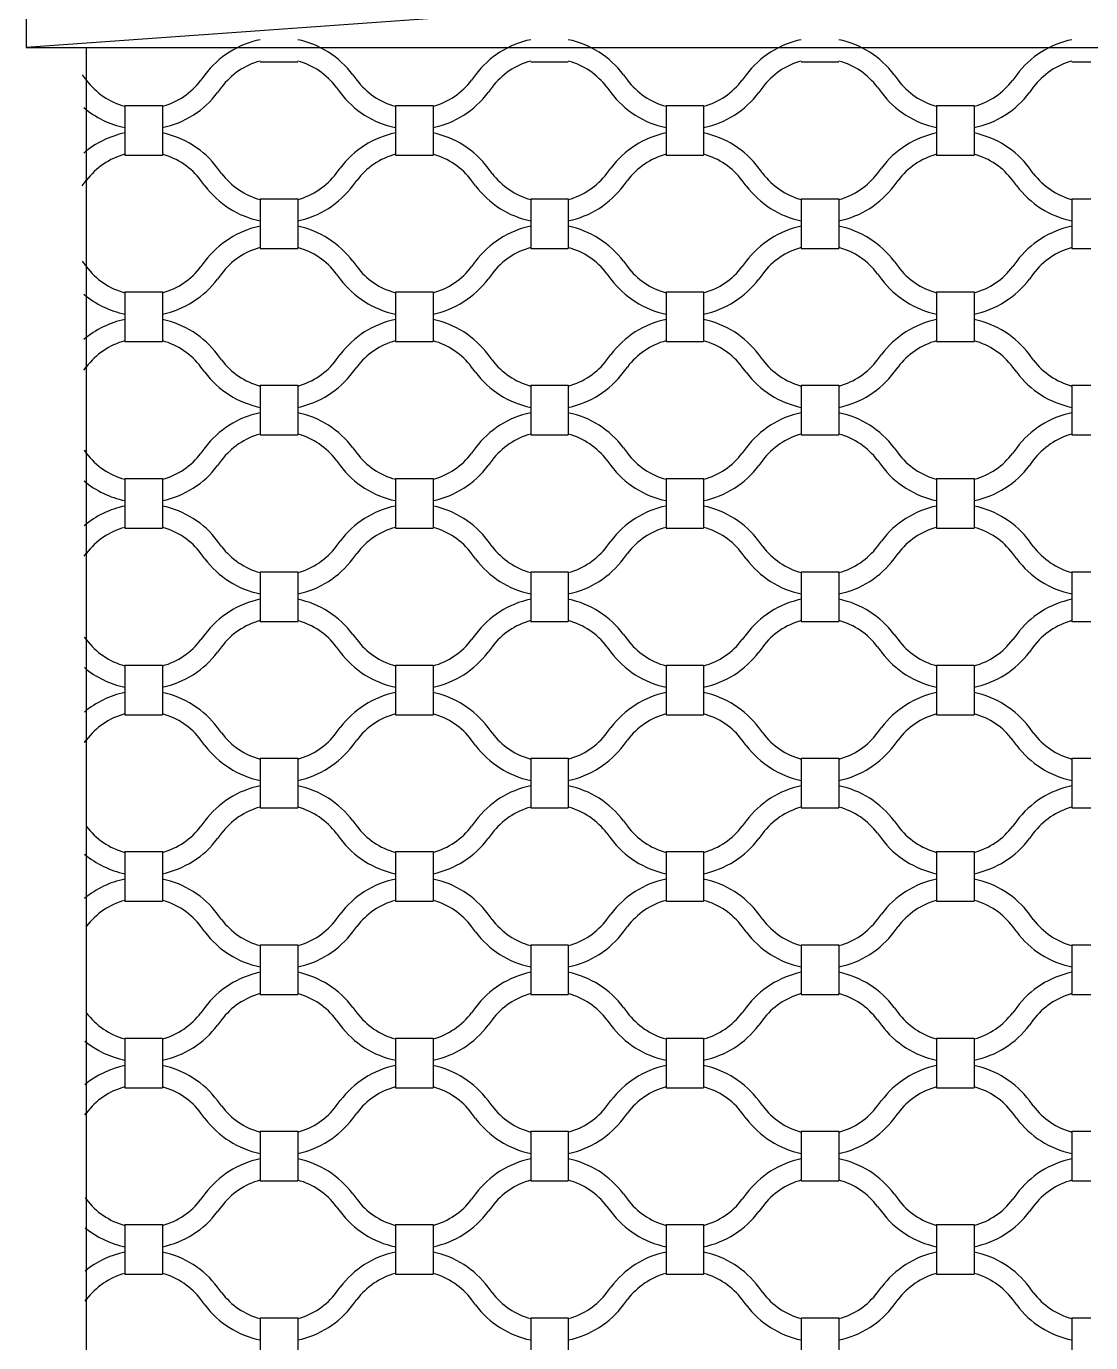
# Model space of a CAD drawing. Header units: millimetres. Extents: x -6941 to 136681, y 2065 to 58366.
# Drawn here: x 35589 to 38430, y 51463 to 54974 of the extents above; entities that cross this region are included whole.
import ezdxf

# ---------------------------------------------------------------- set-up
doc = ezdxf.new("R2010")
doc.units = ezdxf.units.MM
doc.header["$LTSCALE"] = 4
doc.header["$MEASUREMENT"] = 0
doc.layers.get('0').update_dxf_attribs({"linetype": 'CONTINUOUS'})
doc.layers.add('ELEV', color=3, linetype='CONTINUOUS')
doc.layers.add('HAT', color=9, linetype='CONTINUOUS')

msp = doc.modelspace()

# ---------------------------------------------------------------- linework, layer by layer
at = {"color": 1}
msp.add_line((41517.96, 55341.7), (35588.57, 54917.99), dxfattribs=at)
at = {"color": 3}
for p, q in [((35588.57, 54917.99), (41373.02, 54917.99)), ((35748.57, 54917.99), (35748.57, 49223.89))]:
    msp.add_line(p, q, dxfattribs=at)
at = {"layer": 'ELEV', "color": 3}
msp.add_line((35588.57, 55341.7), (35588.57, 54917.99), dxfattribs=at)
at = {"layer": 'HAT'}
for p, q in [((36212.66, 54879.52), (36262.81, 54879.52)), ((36262.81, 54879.52), (36312.97, 54879.52)), ((36934.91, 54879.52), (36985.06, 54879.52)), ((36985.06, 54879.52), (37035.22, 54879.52)), ((37657.16, 54879.52), (37707.31, 54879.52)), ((37707.31, 54879.52), (37757.47, 54879.52)), ((38379.41, 54879.52), (38429.56, 54879.52)), ((35737.98, 54845.01), (35748.57, 54830.89)), ((36065.4, 54845.01), (36054.8, 54830.89)), ((36460.23, 54845.01), (36470.82, 54830.89)), ((36787.65, 54845.01), (36777.05, 54830.89)), ((37182.48, 54845.01), (37193.07, 54830.89)), ((37509.9, 54845.01), (37499.31, 54830.89)), ((37904.73, 54845.01), (37915.32, 54830.89)), ((38232.15, 54845.01), (38221.56, 54830.89)), ((36109.69, 54811.79), (36099.1, 54797.66)), ((36415.93, 54811.79), (36426.52, 54797.66)), ((36831.95, 54811.79), (36821.35, 54797.66)), ((37138.18, 54811.79), (37148.77, 54797.66)), ((37554.2, 54811.79), (37543.6, 54797.66)), ((37860.43, 54811.79), (37871.02, 54797.66)), ((38276.45, 54811.79), (38265.85, 54797.66)), ((35851.53, 54763.16), (35951.84, 54763.16)), ((35851.53, 54763.16), (35851.53, 54696.95)), ((35951.84, 54763.16), (35951.84, 54696.95)), ((36573.78, 54763.16), (36573.78, 54696.95)), ((36573.78, 54763.16), (36674.09, 54763.16)), ((36674.09, 54763.16), (36674.09, 54696.95)), ((37296.03, 54763.16), (37296.03, 54696.95)), ((37296.03, 54763.16), (37396.34, 54763.16)), ((37396.34, 54763.16), (37396.34, 54696.95)), ((38018.28, 54763.16), (38018.28, 54696.95)), ((38018.28, 54763.16), (38118.6, 54763.16)), ((38118.6, 54763.16), (38118.6, 54696.95)), ((35851.53, 54696.95), (35851.53, 54630.74)), ((35951.84, 54696.95), (35951.84, 54630.74)), ((36573.78, 54696.95), (36573.78, 54630.74)), ((36674.09, 54696.95), (36674.09, 54630.74)), ((37296.03, 54696.95), (37296.03, 54630.74)), ((37396.34, 54696.95), (37396.34, 54630.74)), ((38018.28, 54696.95), (38018.28, 54630.74)), ((38118.6, 54696.95), (38118.6, 54630.74)), ((35851.53, 54630.74), (35951.84, 54630.74)), ((36573.78, 54630.74), (36674.09, 54630.74)), ((37296.03, 54630.74), (37396.34, 54630.74)), ((38018.28, 54630.74), (38118.6, 54630.74)), ((36109.69, 54582.11), (36099.1, 54596.24)), ((36415.93, 54582.11), (36426.52, 54596.24)), ((36831.95, 54582.11), (36821.35, 54596.24)), ((37138.18, 54582.11), (37148.77, 54596.24)), ((37554.2, 54582.11), (37543.6, 54596.24)), ((37860.43, 54582.11), (37871.02, 54596.24)), ((38276.45, 54582.11), (38265.85, 54596.24)), ((35737.98, 54548.89), (35748.57, 54563.01)), ((36065.4, 54548.89), (36054.8, 54563.01)), ((36460.23, 54548.89), (36470.82, 54563.01)), ((36787.65, 54548.89), (36777.05, 54563.01)), ((37182.48, 54548.89), (37193.07, 54563.01)), ((37509.9, 54548.89), (37499.31, 54563.01)), ((37904.73, 54548.89), (37915.32, 54563.01)), ((38232.15, 54548.89), (38221.56, 54563.01)), ((36212.66, 54514.38), (36262.81, 54514.38)), ((36212.66, 54514.38), (36212.66, 54381.97)), ((36262.81, 54514.38), (36312.97, 54514.38)), ((36312.97, 54514.38), (36312.97, 54381.97)), ((36934.91, 54514.38), (36934.91, 54381.97)), ((36934.91, 54514.38), (36985.06, 54514.38)), ((36985.06, 54514.38), (37035.22, 54514.38)), ((37035.22, 54514.38), (37035.22, 54381.97)), ((37657.16, 54514.38), (37657.16, 54381.97)), ((37657.16, 54514.38), (37707.31, 54514.38)), ((37707.31, 54514.38), (37757.47, 54514.38)), ((37757.47, 54514.38), (37757.47, 54381.97)), ((38379.41, 54514.38), (38379.41, 54381.97)), ((38379.41, 54514.38), (38429.56, 54514.38)), ((36212.66, 54381.97), (36262.81, 54381.97)), ((36262.81, 54381.97), (36312.97, 54381.97)), ((36934.91, 54381.97), (36985.06, 54381.97)), ((36985.06, 54381.97), (37035.22, 54381.97)), ((37657.16, 54381.97), (37707.31, 54381.97)), ((37707.31, 54381.97), (37757.47, 54381.97)), ((38379.41, 54381.97), (38429.56, 54381.97)), ((35737.98, 54347.46), (35748.57, 54333.34)), ((36065.4, 54347.46), (36054.8, 54333.34)), ((36460.23, 54347.46), (36470.82, 54333.34)), ((36787.65, 54347.46), (36777.05, 54333.34)), ((37182.48, 54347.46), (37193.07, 54333.34)), ((37509.9, 54347.46), (37499.31, 54333.34)), ((37904.73, 54347.46), (37915.32, 54333.34)), ((38232.15, 54347.46), (38221.56, 54333.34)), ((36109.69, 54314.24), (36099.1, 54300.11)), ((36415.93, 54314.24), (36426.52, 54300.11)), ((36831.95, 54314.24), (36821.35, 54300.11)), ((37138.18, 54314.24), (37148.77, 54300.11)), ((37554.2, 54314.24), (37543.6, 54300.11)), ((37860.43, 54314.24), (37871.02, 54300.11)), ((38276.45, 54314.24), (38265.85, 54300.11)), ((35851.53, 54265.61), (35951.84, 54265.61)), ((35851.53, 54265.61), (35851.53, 54199.4)), ((35951.84, 54265.61), (35951.84, 54199.4)), ((36573.78, 54265.61), (36573.78, 54199.4)), ((36573.78, 54265.61), (36674.09, 54265.61)), ((36674.09, 54265.61), (36674.09, 54199.4)), ((37296.03, 54265.61), (37296.03, 54199.4)), ((37296.03, 54265.61), (37396.34, 54265.61)), ((37396.34, 54265.61), (37396.34, 54199.4)), ((38018.28, 54265.61), (38018.28, 54199.4)), ((38018.28, 54265.61), (38118.6, 54265.61)), ((38118.6, 54265.61), (38118.6, 54199.4)), ((35851.53, 54199.4), (35851.53, 54133.19)), ((35951.84, 54199.4), (35951.84, 54133.19)), ((36573.78, 54199.4), (36573.78, 54133.19)), ((36674.09, 54199.4), (36674.09, 54133.19)), ((37296.03, 54199.4), (37296.03, 54133.19)), ((37396.34, 54199.4), (37396.34, 54133.19)), ((38018.28, 54199.4), (38018.28, 54133.19)), ((38118.6, 54199.4), (38118.6, 54133.19)), ((35851.53, 54133.19), (35951.84, 54133.19)), ((36573.78, 54133.19), (36674.09, 54133.19)), ((37296.03, 54133.19), (37396.34, 54133.19)), ((38018.28, 54133.19), (38118.6, 54133.19)), ((36109.69, 54084.56), (36099.1, 54098.69)), ((36415.93, 54084.56), (36426.52, 54098.69)), ((36831.95, 54084.56), (36821.35, 54098.69)), ((37138.18, 54084.56), (37148.77, 54098.69)), ((37554.2, 54084.56), (37543.6, 54098.69)), ((37860.43, 54084.56), (37871.02, 54098.69)), ((38276.45, 54084.56), (38265.85, 54098.69)), ((35742.54, 54057.42), (35748.57, 54065.46)), ((36065.4, 54051.34), (36054.8, 54065.46)), ((36460.23, 54051.34), (36470.82, 54065.46)), ((36787.65, 54051.34), (36777.05, 54065.46)), ((37182.48, 54051.34), (37193.07, 54065.46)), ((37509.9, 54051.34), (37499.31, 54065.46)), ((37904.73, 54051.34), (37915.32, 54065.46)), ((38232.15, 54051.34), (38221.56, 54065.46)), ((36212.66, 54016.83), (36262.81, 54016.83)), ((36212.66, 54016.83), (36212.66, 53884.42)), ((36262.81, 54016.83), (36312.97, 54016.83)), ((36312.97, 54016.83), (36312.97, 53884.42)), ((36934.91, 54016.83), (36934.91, 53884.42)), ((36934.91, 54016.83), (36985.06, 54016.83)), ((36985.06, 54016.83), (37035.22, 54016.83)), ((37035.22, 54016.83), (37035.22, 53884.42)), ((37657.16, 54016.83), (37657.16, 53884.42)), ((37657.16, 54016.83), (37707.31, 54016.83)), ((37707.31, 54016.83), (37757.47, 54016.83)), ((37757.47, 54016.83), (37757.47, 53884.42)), ((38379.41, 54016.83), (38379.41, 53884.42)), ((38379.41, 54016.83), (38429.56, 54016.83)), ((36212.66, 53884.42), (36262.81, 53884.42)), ((36262.81, 53884.42), (36312.97, 53884.42)), ((36934.91, 53884.42), (36985.06, 53884.42)), ((36985.06, 53884.42), (37035.22, 53884.42)), ((37657.16, 53884.42), (37707.31, 53884.42)), ((37707.31, 53884.42), (37757.47, 53884.42)), ((38379.41, 53884.42), (38429.56, 53884.42)), ((35742.8, 53843.48), (35748.57, 53835.79)), ((36065.4, 53849.91), (36054.8, 53835.79)), ((36460.23, 53849.91), (36470.82, 53835.79)), ((36787.65, 53849.91), (36777.05, 53835.79)), ((37182.48, 53849.91), (37193.07, 53835.79)), ((37509.9, 53849.91), (37499.31, 53835.79)), ((37904.73, 53849.91), (37915.32, 53835.79)), ((38232.15, 53849.91), (38221.56, 53835.79)), ((36109.69, 53816.69), (36099.1, 53802.56)), ((36415.93, 53816.69), (36426.52, 53802.56)), ((36831.95, 53816.69), (36821.35, 53802.56)), ((37138.18, 53816.69), (37148.77, 53802.56)), ((37554.2, 53816.69), (37543.6, 53802.56)), ((37860.43, 53816.69), (37871.02, 53802.56)), ((38276.45, 53816.69), (38265.85, 53802.56)), ((35851.53, 53768.05), (35951.84, 53768.05)), ((35851.53, 53768.05), (35851.53, 53701.85)), ((35951.84, 53768.05), (35951.84, 53701.85)), ((36573.78, 53768.05), (36573.78, 53701.85)), ((36573.78, 53768.05), (36674.09, 53768.05)), ((36674.09, 53768.05), (36674.09, 53701.85)), ((37296.03, 53768.05), (37296.03, 53701.85)), ((37296.03, 53768.05), (37396.34, 53768.05)), ((37396.34, 53768.05), (37396.34, 53701.85)), ((38018.28, 53768.05), (38018.28, 53701.85)), ((38018.28, 53768.05), (38118.6, 53768.05)), ((38118.6, 53768.05), (38118.6, 53701.85)), ((35851.53, 53701.85), (35851.53, 53635.64)), ((35951.84, 53701.85), (35951.84, 53635.64)), ((36573.78, 53701.85), (36573.78, 53635.64)), ((36674.09, 53701.85), (36674.09, 53635.64)), ((37296.03, 53701.85), (37296.03, 53635.64)), ((37396.34, 53701.85), (37396.34, 53635.64)), ((38018.28, 53701.85), (38018.28, 53635.64)), ((38118.6, 53701.85), (38118.6, 53635.64)), ((35851.53, 53635.64), (35951.84, 53635.64)), ((36573.78, 53635.64), (36674.09, 53635.64)), ((37296.03, 53635.64), (37396.34, 53635.64)), ((38018.28, 53635.64), (38118.6, 53635.64)), ((36109.69, 53587.01), (36099.1, 53601.13)), ((36415.93, 53587.01), (36426.52, 53601.13)), ((36831.95, 53587.01), (36821.35, 53601.13)), ((37138.18, 53587.01), (37148.77, 53601.13)), ((37554.2, 53587.01), (37543.6, 53601.13)), ((37860.43, 53587.01), (37871.02, 53601.13)), ((38276.45, 53587.01), (38265.85, 53601.13)), ((35743.16, 53560.69), (35748.57, 53567.91)), ((36065.4, 53553.79), (36054.8, 53567.91)), ((36460.23, 53553.79), (36470.82, 53567.91)), ((36787.65, 53553.79), (36777.05, 53567.91)), ((37182.48, 53553.79), (37193.07, 53567.91)), ((37509.9, 53553.79), (37499.31, 53567.91)), ((37904.73, 53553.79), (37915.32, 53567.91)), ((38232.15, 53553.79), (38221.56, 53567.91)), ((36212.66, 53519.28), (36262.81, 53519.28)), ((36212.66, 53519.28), (36212.66, 53386.87)), ((36262.81, 53519.28), (36312.97, 53519.28)), ((36312.97, 53519.28), (36312.97, 53386.87)), ((36934.91, 53519.28), (36934.91, 53386.87)), ((36934.91, 53519.28), (36985.06, 53519.28)), ((36985.06, 53519.28), (37035.22, 53519.28)), ((37035.22, 53519.28), (37035.22, 53386.87)), ((37657.16, 53519.28), (37657.16, 53386.87)), ((37657.16, 53519.28), (37707.31, 53519.28)), ((37707.31, 53519.28), (37757.47, 53519.28)), ((37757.47, 53519.28), (37757.47, 53386.87)), ((38379.41, 53519.28), (38379.41, 53386.87)), ((38379.41, 53519.28), (38429.56, 53519.28)), ((36212.66, 53386.87), (36262.81, 53386.87)), ((36262.81, 53386.87), (36312.97, 53386.87)), ((36934.91, 53386.87), (36985.06, 53386.87)), ((36985.06, 53386.87), (37035.22, 53386.87)), ((37657.16, 53386.87), (37707.31, 53386.87)), ((37707.31, 53386.87), (37757.47, 53386.87)), ((38379.41, 53386.87), (38429.56, 53386.87)), ((35743.42, 53345.1), (35748.57, 53338.24)), ((36065.4, 53352.36), (36054.8, 53338.24)), ((36460.23, 53352.36), (36470.82, 53338.24)), ((36787.65, 53352.36), (36777.05, 53338.24)), ((37182.48, 53352.36), (37193.07, 53338.24)), ((37509.9, 53352.36), (37499.31, 53338.24)), ((37904.73, 53352.36), (37915.32, 53338.24)), ((38232.15, 53352.36), (38221.56, 53338.24)), ((36109.69, 53319.14), (36099.1, 53305.01)), ((36415.93, 53319.14), (36426.52, 53305.01)), ((36831.95, 53319.14), (36821.35, 53305.01)), ((37138.18, 53319.14), (37148.77, 53305.01)), ((37554.2, 53319.14), (37543.6, 53305.01)), ((37860.43, 53319.14), (37871.02, 53305.01)), ((38276.45, 53319.14), (38265.85, 53305.01)), ((35851.53, 53270.5), (35951.84, 53270.5)), ((35851.53, 53270.5), (35851.53, 53204.3)), ((35951.84, 53270.5), (35951.84, 53204.3)), ((36573.78, 53270.5), (36573.78, 53204.3)), ((36573.78, 53270.5), (36674.09, 53270.5)), ((36674.09, 53270.5), (36674.09, 53204.3)), ((37296.03, 53270.5), (37296.03, 53204.3)), ((37296.03, 53270.5), (37396.34, 53270.5)), ((37396.34, 53270.5), (37396.34, 53204.3)), ((38018.28, 53270.5), (38018.28, 53204.3)), ((38018.28, 53270.5), (38118.6, 53270.5)), ((38118.6, 53270.5), (38118.6, 53204.3)), ((35851.53, 53204.3), (35851.53, 53138.09)), ((35951.84, 53204.3), (35951.84, 53138.09)), ((36573.78, 53204.3), (36573.78, 53138.09)), ((36674.09, 53204.3), (36674.09, 53138.09)), ((37296.03, 53204.3), (37296.03, 53138.09)), ((37396.34, 53204.3), (37396.34, 53138.09)), ((38018.28, 53204.3), (38018.28, 53138.09)), ((38118.6, 53204.3), (38118.6, 53138.09)), ((35851.53, 53138.09), (35951.84, 53138.09)), ((36573.78, 53138.09), (36674.09, 53138.09)), ((37296.03, 53138.09), (37396.34, 53138.09)), ((38018.28, 53138.09), (38118.6, 53138.09)), ((36109.69, 53089.46), (36099.1, 53103.58)), ((36415.93, 53089.46), (36426.52, 53103.58)), ((36831.95, 53089.46), (36821.35, 53103.58)), ((37138.18, 53089.46), (37148.77, 53103.58)), ((37554.2, 53089.46), (37543.6, 53103.58)), ((37860.43, 53089.46), (37871.02, 53103.58)), ((38276.45, 53089.46), (38265.85, 53103.58)), ((35743.78, 53063.97), (35748.57, 53070.36)), ((36065.4, 53056.24), (36054.8, 53070.36)), ((36460.23, 53056.24), (36470.82, 53070.36)), ((36787.65, 53056.24), (36777.05, 53070.36)), ((37182.48, 53056.24), (37193.07, 53070.36)), ((37509.9, 53056.24), (37499.31, 53070.36)), ((37904.73, 53056.24), (37915.32, 53070.36)), ((38232.15, 53056.24), (38221.56, 53070.36)), ((36212.66, 53021.73), (36262.81, 53021.73)), ((36212.66, 53021.73), (36212.66, 52889.32)), ((36262.81, 53021.73), (36312.97, 53021.73)), ((36312.97, 53021.73), (36312.97, 52889.32)), ((36934.91, 53021.73), (36934.91, 52889.32)), ((36934.91, 53021.73), (36985.06, 53021.73)), ((36985.06, 53021.73), (37035.22, 53021.73)), ((37035.22, 53021.73), (37035.22, 52889.32)), ((37657.16, 53021.73), (37657.16, 52889.32)), ((37657.16, 53021.73), (37707.31, 53021.73)), ((37707.31, 53021.73), (37757.47, 53021.73)), ((37757.47, 53021.73), (37757.47, 52889.32)), ((38379.41, 53021.73), (38379.41, 52889.32)), ((38379.41, 53021.73), (38429.56, 53021.73)), ((36212.66, 52889.32), (36262.81, 52889.32)), ((36262.81, 52889.32), (36312.97, 52889.32)), ((36934.91, 52889.32), (36985.06, 52889.32)), ((36985.06, 52889.32), (37035.22, 52889.32)), ((37657.16, 52889.32), (37707.31, 52889.32)), ((37707.31, 52889.32), (37757.47, 52889.32)), ((38379.41, 52889.32), (38429.56, 52889.32)), ((36065.4, 52854.81), (36054.8, 52840.68)), ((36460.23, 52854.81), (36470.82, 52840.68)), ((36787.65, 52854.81), (36777.05, 52840.68)), ((37182.48, 52854.81), (37193.07, 52840.68)), ((37509.9, 52854.81), (37499.31, 52840.68)), ((37904.73, 52854.81), (37915.32, 52840.68)), ((38232.15, 52854.81), (38221.56, 52840.68)), ((36109.69, 52821.58), (36099.1, 52807.46)), ((36415.93, 52821.58), (36426.52, 52807.46)), ((36831.95, 52821.58), (36821.35, 52807.46)), ((37138.18, 52821.58), (37148.77, 52807.46)), ((37554.2, 52821.58), (37543.6, 52807.46)), ((37860.43, 52821.58), (37871.02, 52807.46)), ((38276.45, 52821.58), (38265.85, 52807.46)), ((35851.53, 52772.95), (35951.84, 52772.95)), ((35851.53, 52772.95), (35851.53, 52706.75)), ((35951.84, 52772.95), (35951.84, 52706.75)), ((36573.78, 52772.95), (36573.78, 52706.75)), ((36573.78, 52772.95), (36674.09, 52772.95)), ((36674.09, 52772.95), (36674.09, 52706.75)), ((37296.03, 52772.95), (37296.03, 52706.75)), ((37296.03, 52772.95), (37396.34, 52772.95)), ((37396.34, 52772.95), (37396.34, 52706.75)), ((38018.28, 52772.95), (38018.28, 52706.75)), ((38018.28, 52772.95), (38118.6, 52772.95)), ((38118.6, 52772.95), (38118.6, 52706.75)), ((35851.53, 52706.75), (35851.53, 52640.54)), ((35951.84, 52706.75), (35951.84, 52640.54)), ((36573.78, 52706.75), (36573.78, 52640.54)), ((36674.09, 52706.75), (36674.09, 52640.54)), ((37296.03, 52706.75), (37296.03, 52640.54)), ((37396.34, 52706.75), (37396.34, 52640.54)), ((38018.28, 52706.75), (38018.28, 52640.54)), ((38118.6, 52706.75), (38118.6, 52640.54)), ((35851.53, 52640.54), (35951.84, 52640.54)), ((36573.78, 52640.54), (36674.09, 52640.54)), ((37296.03, 52640.54), (37396.34, 52640.54)), ((38018.28, 52640.54), (38118.6, 52640.54)), ((36109.69, 52591.91), (36099.1, 52606.03)), ((36415.93, 52591.91), (36426.52, 52606.03)), ((36831.95, 52591.91), (36821.35, 52606.03)), ((37138.18, 52591.91), (37148.77, 52606.03)), ((37554.2, 52591.91), (37543.6, 52606.03)), ((37860.43, 52591.91), (37871.02, 52606.03)), ((38276.45, 52591.91), (38265.85, 52606.03)), ((36065.4, 52558.69), (36054.8, 52572.81)), ((36460.23, 52558.69), (36470.82, 52572.81)), ((36787.65, 52558.69), (36777.05, 52572.81)), ((37182.48, 52558.69), (37193.07, 52572.81)), ((37509.9, 52558.69), (37499.31, 52572.81)), ((37904.73, 52558.69), (37915.32, 52572.81)), ((38232.15, 52558.69), (38221.56, 52572.81)), ((36212.66, 52524.18), (36262.81, 52524.18)), ((36212.66, 52524.18), (36212.66, 52391.77)), ((36262.81, 52524.18), (36312.97, 52524.18)), ((36312.97, 52524.18), (36312.97, 52391.77)), ((36934.91, 52524.18), (36934.91, 52391.77)), ((36934.91, 52524.18), (36985.06, 52524.18)), ((36985.06, 52524.18), (37035.22, 52524.18)), ((37035.22, 52524.18), (37035.22, 52391.77)), ((37657.16, 52524.18), (37657.16, 52391.77)), ((37657.16, 52524.18), (37707.31, 52524.18)), ((37707.31, 52524.18), (37757.47, 52524.18)), ((37757.47, 52524.18), (37757.47, 52391.77)), ((38379.41, 52524.18), (38379.41, 52391.77)), ((38379.41, 52524.18), (38429.56, 52524.18)), ((36212.66, 52391.77), (36262.81, 52391.77)), ((36262.81, 52391.77), (36312.97, 52391.77)), ((36934.91, 52391.77), (36985.06, 52391.77)), ((36985.06, 52391.77), (37035.22, 52391.77)), ((37657.16, 52391.77), (37707.31, 52391.77)), ((37707.31, 52391.77), (37757.47, 52391.77)), ((38379.41, 52391.77), (38429.56, 52391.77)), ((36065.4, 52357.26), (36054.8, 52343.13)), ((36460.23, 52357.26), (36470.82, 52343.13)), ((36787.65, 52357.26), (36777.05, 52343.13)), ((37182.48, 52357.26), (37193.07, 52343.13)), ((37509.9, 52357.26), (37499.31, 52343.13)), ((37904.73, 52357.26), (37915.32, 52343.13)), ((38232.15, 52357.26), (38221.56, 52343.13)), ((36109.69, 52324.03), (36099.1, 52309.91)), ((36415.93, 52324.03), (36426.52, 52309.91)), ((36831.95, 52324.03), (36821.35, 52309.91)), ((37138.18, 52324.03), (37148.77, 52309.91)), ((37554.2, 52324.03), (37543.6, 52309.91)), ((37860.43, 52324.03), (37871.02, 52309.91)), ((38276.45, 52324.03), (38265.85, 52309.91)), ((35851.53, 52275.4), (35951.84, 52275.4)), ((35851.53, 52275.4), (35851.53, 52209.2)), ((35951.84, 52275.4), (35951.84, 52209.2)), ((36573.78, 52275.4), (36573.78, 52209.2)), ((36573.78, 52275.4), (36674.09, 52275.4)), ((36674.09, 52275.4), (36674.09, 52209.2)), ((37296.03, 52275.4), (37296.03, 52209.2)), ((37296.03, 52275.4), (37396.34, 52275.4)), ((37396.34, 52275.4), (37396.34, 52209.2)), ((38018.28, 52275.4), (38018.28, 52209.2)), ((38018.28, 52275.4), (38118.6, 52275.4)), ((38118.6, 52275.4), (38118.6, 52209.2)), ((35851.53, 52209.2), (35851.53, 52142.99)), ((35951.84, 52209.2), (35951.84, 52142.99)), ((36573.78, 52209.2), (36573.78, 52142.99)), ((36674.09, 52209.2), (36674.09, 52142.99)), ((37296.03, 52209.2), (37296.03, 52142.99)), ((37396.34, 52209.2), (37396.34, 52142.99)), ((38018.28, 52209.2), (38018.28, 52142.99)), ((38118.6, 52209.2), (38118.6, 52142.99)), ((35851.53, 52142.99), (35951.84, 52142.99)), ((36573.78, 52142.99), (36674.09, 52142.99)), ((37296.03, 52142.99), (37396.34, 52142.99)), ((38018.28, 52142.99), (38118.6, 52142.99)), ((35745.01, 52070.52), (35748.57, 52075.26)), ((36065.4, 52061.13), (36054.8, 52075.26)), ((36109.69, 52094.36), (36099.1, 52108.48)), ((36415.93, 52094.36), (36426.52, 52108.48)), ((36460.23, 52061.13), (36470.82, 52075.26)), ((36787.65, 52061.13), (36777.05, 52075.26)), ((36831.95, 52094.36), (36821.35, 52108.48)), ((37138.18, 52094.36), (37148.77, 52108.48)), ((37182.48, 52061.13), (37193.07, 52075.26)), ((37509.9, 52061.13), (37499.31, 52075.26)), ((37554.2, 52094.36), (37543.6, 52108.48)), ((37860.43, 52094.36), (37871.02, 52108.48)), ((37904.73, 52061.13), (37915.32, 52075.26)), ((38232.15, 52061.13), (38221.56, 52075.26)), ((38276.45, 52094.36), (38265.85, 52108.48)), ((36212.66, 52026.63), (36212.66, 51894.21)), ((36212.66, 52026.63), (36262.81, 52026.63)), ((36262.81, 52026.63), (36312.97, 52026.63)), ((36312.97, 52026.63), (36312.97, 51894.21)), ((36934.91, 52026.63), (36934.91, 51894.21)), ((36934.91, 52026.63), (36985.06, 52026.63)), ((36985.06, 52026.63), (37035.22, 52026.63)), ((37035.22, 52026.63), (37035.22, 51894.21)), ((37657.16, 52026.63), (37657.16, 51894.21)), ((37657.16, 52026.63), (37707.31, 52026.63)), ((37707.31, 52026.63), (37757.47, 52026.63)), ((37757.47, 52026.63), (37757.47, 51894.21)), ((38379.41, 52026.63), (38379.41, 51894.21)), ((38379.41, 52026.63), (38429.56, 52026.63)), ((36212.66, 51894.21), (36262.81, 51894.21)), ((36262.81, 51894.21), (36312.97, 51894.21)), ((36934.91, 51894.21), (36985.06, 51894.21)), ((36985.06, 51894.21), (37035.22, 51894.21)), ((37657.16, 51894.21), (37707.31, 51894.21)), ((37707.31, 51894.21), (37757.47, 51894.21)), ((38379.41, 51894.21), (38429.56, 51894.21)), ((35745.29, 51849.96), (35748.57, 51845.58)), ((36065.4, 51859.71), (36054.8, 51845.58)), ((36460.23, 51859.71), (36470.82, 51845.58)), ((36787.65, 51859.71), (36777.05, 51845.58)), ((37182.48, 51859.71), (37193.07, 51845.58)), ((37509.9, 51859.71), (37499.31, 51845.58)), ((37904.73, 51859.71), (37915.32, 51845.58)), ((38232.15, 51859.71), (38221.56, 51845.58)), ((36109.69, 51826.48), (36099.1, 51812.36)), ((36415.93, 51826.48), (36426.52, 51812.36)), ((36831.95, 51826.48), (36821.35, 51812.36)), ((37138.18, 51826.48), (37148.77, 51812.36)), ((37554.2, 51826.48), (37543.6, 51812.36)), ((37860.43, 51826.48), (37871.02, 51812.36)), ((38276.45, 51826.48), (38265.85, 51812.36)), ((35851.53, 51777.85), (35851.53, 51711.65)), ((35851.53, 51777.85), (35951.84, 51777.85)), ((35951.84, 51777.85), (35951.84, 51711.65)), ((36573.78, 51777.85), (36573.78, 51711.65)), ((36573.78, 51777.85), (36674.09, 51777.85)), ((36674.09, 51777.85), (36674.09, 51711.65)), ((37296.03, 51777.85), (37296.03, 51711.65)), ((37296.03, 51777.85), (37396.34, 51777.85)), ((37396.34, 51777.85), (37396.34, 51711.65)), ((38018.28, 51777.85), (38018.28, 51711.65)), ((38018.28, 51777.85), (38118.6, 51777.85)), ((38118.6, 51777.85), (38118.6, 51711.65)), ((35851.53, 51711.65), (35851.53, 51645.44)), ((35951.84, 51711.65), (35951.84, 51645.44)), ((36573.78, 51711.65), (36573.78, 51645.44)), ((36674.09, 51711.65), (36674.09, 51645.44)), ((37296.03, 51711.65), (37296.03, 51645.44)), ((37396.34, 51711.65), (37396.34, 51645.44)), ((38018.28, 51711.65), (38018.28, 51645.44)), ((38118.6, 51711.65), (38118.6, 51645.44)), ((35851.53, 51645.44), (35951.84, 51645.44)), ((36573.78, 51645.44), (36674.09, 51645.44)), ((37296.03, 51645.44), (37396.34, 51645.44)), ((38018.28, 51645.44), (38118.6, 51645.44)), ((36109.69, 51596.81), (36099.1, 51610.93)), ((36415.93, 51596.81), (36426.52, 51610.93)), ((36831.95, 51596.81), (36821.35, 51610.93)), ((37138.18, 51596.81), (37148.77, 51610.93)), ((37554.2, 51596.81), (37543.6, 51610.93)), ((37860.43, 51596.81), (37871.02, 51610.93)), ((38276.45, 51596.81), (38265.85, 51610.93)), ((35745.63, 51573.8), (35748.57, 51577.71)), ((36065.4, 51563.58), (36054.8, 51577.71)), ((36460.23, 51563.58), (36470.82, 51577.71)), ((36787.65, 51563.58), (36777.05, 51577.71)), ((37182.48, 51563.58), (37193.07, 51577.71)), ((37509.9, 51563.58), (37499.31, 51577.71)), ((37904.73, 51563.58), (37915.32, 51577.71)), ((38232.15, 51563.58), (38221.56, 51577.71)), ((36212.66, 51529.08), (36212.66, 51396.66)), ((36212.66, 51529.08), (36262.81, 51529.08)), ((36262.81, 51529.08), (36312.97, 51529.08)), ((36312.97, 51529.08), (36312.97, 51396.66)), ((36934.91, 51529.08), (36934.91, 51396.66)), ((36934.91, 51529.08), (36985.06, 51529.08)), ((36985.06, 51529.08), (37035.22, 51529.08)), ((37035.22, 51529.08), (37035.22, 51396.66)), ((37657.16, 51529.08), (37657.16, 51396.66)), ((37657.16, 51529.08), (37707.31, 51529.08)), ((37707.31, 51529.08), (37757.47, 51529.08)), ((37757.47, 51529.08), (37757.47, 51396.66)), ((38379.41, 51529.08), (38379.41, 51396.66)), ((38379.41, 51529.08), (38429.56, 51529.08))]:
    msp.add_line(p, q, dxfattribs=at)
for centre, radius, start, end in [((36262.81, 54696.95), 246.77, 101.7272, 143.1301), ((36262.81, 54696.95), 246.77, 36.8699, 78.27281), ((36985.06, 54696.95), 246.77, 101.7272, 143.1301), ((36985.06, 54696.95), 246.77, 36.8699, 78.27281), ((37707.31, 54696.95), 246.77, 101.7272, 143.1301), ((37707.31, 54696.95), 246.77, 36.8699, 78.27281), ((38429.56, 54696.95), 246.77, 101.7272, 143.1301), ((36262.81, 54696.95), 191.4, 105.19201, 143.1301), ((36262.81, 54696.95), 191.4, 36.8699, 74.808), ((36985.06, 54696.95), 191.4, 105.19201, 143.1301), ((36985.06, 54696.95), 191.4, 36.8699, 74.808), ((37707.31, 54696.95), 191.4, 105.19201, 143.1301), ((37707.31, 54696.95), 191.4, 36.8699, 74.808), ((38429.56, 54696.95), 191.4, 105.19201, 143.1301), ((35901.69, 54945.72), 191.4, 216.8699, 254.808), ((35901.69, 54945.72), 191.4, 285.19201, 323.1301), ((36623.94, 54945.72), 191.4, 216.8699, 254.808), ((36623.94, 54945.72), 191.4, 285.19201, 323.1301), ((37346.19, 54945.72), 191.4, 216.8699, 254.808), ((37346.19, 54945.72), 191.4, 285.19201, 323.1301), ((38068.44, 54945.72), 191.4, 216.8699, 254.808), ((38068.44, 54945.72), 191.4, 285.19201, 323.1301), ((35901.69, 54945.72), 246.77, 281.7272, 323.1301), ((36623.94, 54945.72), 246.77, 216.8699, 258.27281), ((36623.94, 54945.72), 246.77, 281.7272, 323.1301), ((37346.19, 54945.72), 246.77, 216.8699, 258.27281), ((37346.19, 54945.72), 246.77, 281.7272, 323.1301), ((38068.44, 54945.72), 246.77, 216.8699, 258.27281), ((38068.44, 54945.72), 246.77, 281.7272, 323.1301), ((35901.69, 54945.72), 246.77, 229.57276, 258.27281), ((35901.69, 54448.17), 246.77, 101.7272, 130.38093), ((35901.69, 54448.17), 246.77, 36.8699, 78.27281), ((36623.94, 54448.17), 246.77, 101.7272, 143.1301), ((36623.94, 54448.17), 246.77, 36.8699, 78.27281), ((37346.19, 54448.17), 246.77, 101.7272, 143.1301), ((37346.19, 54448.17), 246.77, 36.8699, 78.27281), ((38068.44, 54448.17), 246.77, 101.7272, 143.1301), ((38068.44, 54448.17), 246.77, 36.8699, 78.27281), ((35901.69, 54448.17), 191.4, 105.19201, 143.1301), ((35901.69, 54448.17), 191.4, 36.8699, 74.808), ((36623.94, 54448.17), 191.4, 105.19201, 143.1301), ((36623.94, 54448.17), 191.4, 36.8699, 74.808), ((37346.19, 54448.17), 191.4, 105.19201, 143.1301), ((37346.19, 54448.17), 191.4, 36.8699, 74.808), ((38068.44, 54448.17), 191.4, 105.19201, 143.1301), ((38068.44, 54448.17), 191.4, 36.8699, 74.808), ((36262.81, 54696.95), 191.4, 216.8699, 254.808), ((36262.81, 54696.95), 191.4, 285.19201, 323.1301), ((36985.06, 54696.95), 191.4, 216.8699, 254.808), ((36985.06, 54696.95), 191.4, 285.19201, 323.1301), ((37707.31, 54696.95), 191.4, 216.8699, 254.808), ((37707.31, 54696.95), 191.4, 285.19201, 323.1301), ((38429.56, 54696.95), 191.4, 216.8699, 254.808), ((36262.81, 54696.95), 246.77, 216.8699, 258.27281), ((36262.81, 54696.95), 246.77, 281.7272, 323.1301), ((36985.06, 54696.95), 246.77, 216.8699, 258.27281), ((36985.06, 54696.95), 246.77, 281.7272, 323.1301), ((37707.31, 54696.95), 246.77, 216.8699, 258.27281), ((37707.31, 54696.95), 246.77, 281.7272, 323.1301), ((38429.56, 54696.95), 246.77, 216.8699, 258.27281), ((36262.81, 54199.4), 246.77, 101.7272, 143.1301), ((36262.81, 54199.4), 246.77, 36.8699, 78.27281), ((36985.06, 54199.4), 246.77, 101.7272, 143.1301), ((36985.06, 54199.4), 246.77, 36.8699, 78.27281), ((37707.31, 54199.4), 246.77, 101.7272, 143.1301), ((37707.31, 54199.4), 246.77, 36.8699, 78.27281), ((38429.56, 54199.4), 246.77, 101.7272, 143.1301), ((36262.81, 54199.4), 191.4, 105.19201, 143.1301), ((36262.81, 54199.4), 191.4, 36.8699, 74.808), ((36985.06, 54199.4), 191.4, 105.19201, 143.1301), ((36985.06, 54199.4), 191.4, 36.8699, 74.808), ((37707.31, 54199.4), 191.4, 105.19201, 143.1301), ((37707.31, 54199.4), 191.4, 36.8699, 74.808), ((38429.56, 54199.4), 191.4, 105.19201, 143.1301), ((35901.69, 54448.17), 191.4, 216.8699, 254.808), ((35901.69, 54448.17), 191.4, 285.19201, 323.1301), ((36623.94, 54448.17), 191.4, 216.8699, 254.808), ((36623.94, 54448.17), 191.4, 285.19201, 323.1301), ((37346.19, 54448.17), 191.4, 216.8699, 254.808), ((37346.19, 54448.17), 191.4, 285.19201, 323.1301), ((38068.44, 54448.17), 191.4, 216.8699, 254.808), ((38068.44, 54448.17), 191.4, 285.19201, 323.1301), ((35901.69, 54448.17), 246.77, 281.7272, 323.1301), ((36623.94, 54448.17), 246.77, 216.8699, 258.27281), ((36623.94, 54448.17), 246.77, 281.7272, 323.1301), ((37346.19, 54448.17), 246.77, 216.8699, 258.27281), ((37346.19, 54448.17), 246.77, 281.7272, 323.1301), ((38068.44, 54448.17), 246.77, 216.8699, 258.27281), ((38068.44, 54448.17), 246.77, 281.7272, 323.1301), ((35901.69, 54448.17), 246.77, 229.76206, 258.27281), ((35901.69, 53950.62), 246.77, 101.7272, 130.19216), ((35901.69, 53950.62), 246.77, 36.8699, 78.27281), ((36623.94, 53950.62), 246.77, 101.7272, 143.1301), ((36623.94, 53950.62), 246.77, 36.8699, 78.27281), ((37346.19, 53950.62), 246.77, 101.7272, 143.1301), ((37346.19, 53950.62), 246.77, 36.8699, 78.27281), ((38068.44, 53950.62), 246.77, 101.7272, 143.1301), ((38068.44, 53950.62), 246.77, 36.8699, 78.27281), ((35901.69, 53950.62), 191.4, 105.19201, 143.1301), ((35901.69, 53950.62), 191.4, 36.8699, 74.808), ((36623.94, 53950.62), 191.4, 105.19201, 143.1301), ((36623.94, 53950.62), 191.4, 36.8699, 74.808), ((37346.19, 53950.62), 191.4, 105.19201, 143.1301), ((37346.19, 53950.62), 191.4, 36.8699, 74.808), ((38068.44, 53950.62), 191.4, 105.19201, 143.1301), ((38068.44, 53950.62), 191.4, 36.8699, 74.808), ((36262.81, 54199.4), 191.4, 216.8699, 254.808), ((36262.81, 54199.4), 191.4, 285.19201, 323.1301), ((36985.06, 54199.4), 191.4, 216.8699, 254.808), ((36985.06, 54199.4), 191.4, 285.19201, 323.1301), ((37707.31, 54199.4), 191.4, 216.8699, 254.808), ((37707.31, 54199.4), 191.4, 285.19201, 323.1301), ((38429.56, 54199.4), 191.4, 216.8699, 254.808), ((36262.81, 54199.4), 246.77, 216.8699, 258.27281), ((36262.81, 54199.4), 246.77, 281.7272, 323.1301), ((36985.06, 54199.4), 246.77, 216.8699, 258.27281), ((36985.06, 54199.4), 246.77, 281.7272, 323.1301), ((37707.31, 54199.4), 246.77, 216.8699, 258.27281), ((37707.31, 54199.4), 246.77, 281.7272, 323.1301), ((38429.56, 54199.4), 246.77, 216.8699, 258.27281), ((36262.81, 53701.85), 246.77, 101.7272, 143.1301), ((36262.81, 53701.85), 246.77, 36.8699, 78.27281), ((36985.06, 53701.85), 246.77, 101.7272, 143.1301), ((36985.06, 53701.85), 246.77, 36.8699, 78.27281), ((37707.31, 53701.85), 246.77, 101.7272, 143.1301), ((37707.31, 53701.85), 246.77, 36.8699, 78.27281), ((38429.56, 53701.85), 246.77, 101.7272, 143.1301), ((36262.81, 53701.85), 191.4, 105.19201, 143.1301), ((36262.81, 53701.85), 191.4, 36.8699, 74.808), ((36985.06, 53701.85), 191.4, 105.19201, 143.1301), ((36985.06, 53701.85), 191.4, 36.8699, 74.808), ((37707.31, 53701.85), 191.4, 105.19201, 143.1301), ((37707.31, 53701.85), 191.4, 36.8699, 74.808), ((38429.56, 53701.85), 191.4, 105.19201, 143.1301), ((35901.69, 53950.62), 191.4, 216.8699, 254.808), ((35901.69, 53950.62), 191.4, 285.19201, 323.1301), ((36623.94, 53950.62), 191.4, 216.8699, 254.808), ((36623.94, 53950.62), 191.4, 285.19201, 323.1301), ((37346.19, 53950.62), 191.4, 216.8699, 254.808), ((37346.19, 53950.62), 191.4, 285.19201, 323.1301), ((38068.44, 53950.62), 191.4, 216.8699, 254.808), ((38068.44, 53950.62), 191.4, 285.19201, 323.1301), ((35901.69, 53950.62), 246.77, 281.7272, 323.1301), ((36623.94, 53950.62), 246.77, 216.8699, 258.27281), ((36623.94, 53950.62), 246.77, 281.7272, 323.1301), ((37346.19, 53950.62), 246.77, 216.8699, 258.27281), ((37346.19, 53950.62), 246.77, 281.7272, 323.1301), ((38068.44, 53950.62), 246.77, 216.8699, 258.27281), ((38068.44, 53950.62), 246.77, 281.7272, 323.1301), ((35901.69, 53950.62), 246.77, 229.95083, 258.27281), ((35901.69, 53453.07), 246.77, 101.7272, 130.00391), ((35901.69, 53453.07), 246.77, 36.8699, 78.27281), ((36623.94, 53453.07), 246.77, 101.7272, 143.1301), ((36623.94, 53453.07), 246.77, 36.8699, 78.27281), ((37346.19, 53453.07), 246.77, 101.7272, 143.1301), ((37346.19, 53453.07), 246.77, 36.8699, 78.27281), ((38068.44, 53453.07), 246.77, 101.7272, 143.1301), ((38068.44, 53453.07), 246.77, 36.8699, 78.27281), ((35901.69, 53453.07), 191.4, 105.19201, 143.1301), ((35901.69, 53453.07), 191.4, 36.8699, 74.808), ((36623.94, 53453.07), 191.4, 105.19201, 143.1301), ((36623.94, 53453.07), 191.4, 36.8699, 74.808), ((37346.19, 53453.07), 191.4, 105.19201, 143.1301), ((37346.19, 53453.07), 191.4, 36.8699, 74.808), ((38068.44, 53453.07), 191.4, 105.19201, 143.1301), ((38068.44, 53453.07), 191.4, 36.8699, 74.808), ((36262.81, 53701.85), 191.4, 216.8699, 254.808), ((36262.81, 53701.85), 191.4, 285.19201, 323.1301), ((36985.06, 53701.85), 191.4, 216.8699, 254.808), ((36985.06, 53701.85), 191.4, 285.19201, 323.1301), ((37707.31, 53701.85), 191.4, 216.8699, 254.808), ((37707.31, 53701.85), 191.4, 285.19201, 323.1301), ((38429.56, 53701.85), 191.4, 216.8699, 254.808), ((36262.81, 53701.85), 246.77, 216.8699, 258.27281), ((36262.81, 53701.85), 246.77, 281.7272, 323.1301), ((36985.06, 53701.85), 246.77, 216.8699, 258.27281), ((36985.06, 53701.85), 246.77, 281.7272, 323.1301), ((37707.31, 53701.85), 246.77, 216.8699, 258.27281), ((37707.31, 53701.85), 246.77, 281.7272, 323.1301), ((38429.56, 53701.85), 246.77, 216.8699, 258.27281), ((36262.81, 53204.3), 246.77, 101.7272, 143.1301), ((36262.81, 53204.3), 246.77, 36.8699, 78.27281), ((36985.06, 53204.3), 246.77, 101.7272, 143.1301), ((36985.06, 53204.3), 246.77, 36.8699, 78.27281), ((37707.31, 53204.3), 246.77, 101.7272, 143.1301), ((37707.31, 53204.3), 246.77, 36.8699, 78.27281), ((38429.56, 53204.3), 246.77, 101.7272, 143.1301), ((36262.81, 53204.3), 191.4, 105.19201, 143.1301), ((36262.81, 53204.3), 191.4, 36.8699, 74.808), ((36985.06, 53204.3), 191.4, 105.19201, 143.1301), ((36985.06, 53204.3), 191.4, 36.8699, 74.808), ((37707.31, 53204.3), 191.4, 105.19201, 143.1301), ((37707.31, 53204.3), 191.4, 36.8699, 74.808), ((38429.56, 53204.3), 191.4, 105.19201, 143.1301), ((35901.69, 53453.07), 191.4, 216.8699, 254.808), ((35901.69, 53453.07), 191.4, 285.19201, 323.1301), ((35901.69, 53453.07), 246.77, 281.7272, 323.1301), ((36623.94, 53453.07), 246.77, 216.8699, 258.27281), ((36623.94, 53453.07), 191.4, 216.8699, 254.808), ((36623.94, 53453.07), 191.4, 285.19201, 323.1301), ((36623.94, 53453.07), 246.77, 281.7272, 323.1301), ((37346.19, 53453.07), 246.77, 216.8699, 258.27281), ((37346.19, 53453.07), 191.4, 216.8699, 254.808), ((37346.19, 53453.07), 191.4, 285.19201, 323.1301), ((37346.19, 53453.07), 246.77, 281.7272, 323.1301), ((38068.44, 53453.07), 246.77, 216.8699, 258.27281), ((38068.44, 53453.07), 191.4, 216.8699, 254.808), ((38068.44, 53453.07), 191.4, 285.19201, 323.1301), ((38068.44, 53453.07), 246.77, 281.7272, 323.1301), ((35901.69, 53453.07), 246.77, 230.13908, 258.27281), ((35901.69, 52955.52), 246.77, 101.7272, 129.81618), ((35901.69, 52955.52), 246.77, 36.8699, 78.27281), ((36623.94, 52955.52), 246.77, 101.7272, 143.1301), ((36623.94, 52955.52), 246.77, 36.8699, 78.27281), ((37346.19, 52955.52), 246.77, 101.7272, 143.1301), ((37346.19, 52955.52), 246.77, 36.8699, 78.27281), ((38068.44, 52955.52), 246.77, 101.7272, 143.1301), ((38068.44, 52955.52), 246.77, 36.8699, 78.27281), ((35901.69, 52955.52), 191.4, 105.19201, 143.1301), ((35901.69, 52955.52), 191.4, 36.8699, 74.808), ((36623.94, 52955.52), 191.4, 105.19201, 143.1301), ((36623.94, 52955.52), 191.4, 36.8699, 74.808), ((37346.19, 52955.52), 191.4, 105.19201, 143.1301), ((37346.19, 52955.52), 191.4, 36.8699, 74.808), ((38068.44, 52955.52), 191.4, 105.19201, 143.1301), ((38068.44, 52955.52), 191.4, 36.8699, 74.808), ((36262.81, 53204.3), 191.4, 216.8699, 254.808), ((36262.81, 53204.3), 191.4, 285.19201, 323.1301), ((36985.06, 53204.3), 191.4, 216.8699, 254.808), ((36985.06, 53204.3), 191.4, 285.19201, 323.1301), ((37707.31, 53204.3), 191.4, 216.8699, 254.808), ((37707.31, 53204.3), 191.4, 285.19201, 323.1301), ((38429.56, 53204.3), 191.4, 216.8699, 254.808), ((36262.81, 53204.3), 246.77, 216.8699, 258.27281), ((36262.81, 53204.3), 246.77, 281.7272, 323.1301), ((36985.06, 53204.3), 246.77, 216.8699, 258.27281), ((36985.06, 53204.3), 246.77, 281.7272, 323.1301), ((37707.31, 53204.3), 246.77, 216.8699, 258.27281), ((37707.31, 53204.3), 246.77, 281.7272, 323.1301), ((38429.56, 53204.3), 246.77, 216.8699, 258.27281), ((36262.81, 52706.75), 246.77, 101.7272, 143.1301), ((36262.81, 52706.75), 246.77, 36.8699, 78.27281), ((36985.06, 52706.75), 246.77, 101.7272, 143.1301), ((36985.06, 52706.75), 246.77, 36.8699, 78.27281), ((37707.31, 52706.75), 246.77, 101.7272, 143.1301), ((37707.31, 52706.75), 246.77, 36.8699, 78.27281), ((38429.56, 52706.75), 246.77, 101.7272, 143.1301), ((36262.81, 52706.75), 191.4, 105.19201, 143.1301), ((36262.81, 52706.75), 191.4, 36.8699, 74.808), ((36985.06, 52706.75), 191.4, 105.19201, 143.1301), ((36985.06, 52706.75), 191.4, 36.8699, 74.808), ((37707.31, 52706.75), 191.4, 105.19201, 143.1301), ((37707.31, 52706.75), 191.4, 36.8699, 74.808), ((38429.56, 52706.75), 191.4, 105.19201, 143.1301), ((35901.69, 52955.52), 191.4, 216.8699, 254.808), ((35901.69, 52955.52), 191.4, 285.19201, 323.1301), ((36623.94, 52955.52), 191.4, 216.8699, 254.808), ((36623.94, 52955.52), 191.4, 285.19201, 323.1301), ((37346.19, 52955.52), 191.4, 216.8699, 254.808), ((37346.19, 52955.52), 191.4, 285.19201, 323.1301), ((38068.44, 52955.52), 191.4, 216.8699, 254.808), ((38068.44, 52955.52), 191.4, 285.19201, 323.1301), ((35901.69, 52955.52), 246.77, 281.7272, 323.1301), ((36623.94, 52955.52), 246.77, 216.8699, 258.27281), ((36623.94, 52955.52), 246.77, 281.7272, 323.1301), ((37346.19, 52955.52), 246.77, 216.8699, 258.27281), ((37346.19, 52955.52), 246.77, 281.7272, 323.1301), ((38068.44, 52955.52), 246.77, 216.8699, 258.27281), ((38068.44, 52955.52), 246.77, 281.7272, 323.1301), ((35901.69, 52955.52), 246.77, 230.32681, 258.27281), ((35901.69, 52457.97), 246.77, 101.7272, 129.62896), ((35901.69, 52457.97), 246.77, 36.8699, 78.27281), ((36623.94, 52457.97), 246.77, 101.7272, 143.1301), ((36623.94, 52457.97), 246.77, 36.8699, 78.27281), ((37346.19, 52457.97), 246.77, 101.7272, 143.1301), ((37346.19, 52457.97), 246.77, 36.8699, 78.27281), ((38068.44, 52457.97), 246.77, 101.7272, 143.1301), ((38068.44, 52457.97), 246.77, 36.8699, 78.27281), ((35901.69, 52457.97), 191.4, 105.19201, 143.1301), ((35901.69, 52457.97), 191.4, 36.8699, 74.808), ((36623.94, 52457.97), 191.4, 105.19201, 143.1301), ((36623.94, 52457.97), 191.4, 36.8699, 74.808), ((37346.19, 52457.97), 191.4, 105.19201, 143.1301), ((37346.19, 52457.97), 191.4, 36.8699, 74.808), ((38068.44, 52457.97), 191.4, 105.19201, 143.1301), ((38068.44, 52457.97), 191.4, 36.8699, 74.808), ((36262.81, 52706.75), 191.4, 216.8699, 254.808), ((36262.81, 52706.75), 191.4, 285.19201, 323.1301), ((36985.06, 52706.75), 191.4, 216.8699, 254.808), ((36985.06, 52706.75), 191.4, 285.19201, 323.1301), ((37707.31, 52706.75), 191.4, 216.8699, 254.808), ((37707.31, 52706.75), 191.4, 285.19201, 323.1301), ((38429.56, 52706.75), 191.4, 216.8699, 254.808), ((36262.81, 52706.75), 246.77, 216.8699, 258.27281), ((36262.81, 52706.75), 246.77, 281.7272, 323.1301), ((36985.06, 52706.75), 246.77, 216.8699, 258.27281), ((36985.06, 52706.75), 246.77, 281.7272, 323.1301), ((37707.31, 52706.75), 246.77, 216.8699, 258.27281), ((37707.31, 52706.75), 246.77, 281.7272, 323.1301), ((38429.56, 52706.75), 246.77, 216.8699, 258.27281), ((36262.81, 52209.2), 246.77, 101.7272, 143.1301), ((36262.81, 52209.2), 246.77, 36.8699, 78.27281), ((36985.06, 52209.2), 246.77, 101.7272, 143.1301), ((36985.06, 52209.2), 246.77, 36.8699, 78.27281), ((37707.31, 52209.2), 246.77, 101.7272, 143.1301), ((37707.31, 52209.2), 246.77, 36.8699, 78.27281), ((38429.56, 52209.2), 246.77, 101.7272, 143.1301), ((36262.81, 52209.2), 191.4, 105.19201, 143.1301), ((36262.81, 52209.2), 191.4, 36.8699, 74.808), ((36985.06, 52209.2), 191.4, 105.19201, 143.1301), ((36985.06, 52209.2), 191.4, 36.8699, 74.808), ((37707.31, 52209.2), 191.4, 105.19201, 143.1301), ((37707.31, 52209.2), 191.4, 36.8699, 74.808), ((38429.56, 52209.2), 191.4, 105.19201, 143.1301), ((35901.69, 52457.97), 191.4, 216.8699, 254.808), ((35901.69, 52457.97), 191.4, 285.19201, 323.1301), ((36623.94, 52457.97), 191.4, 216.8699, 254.808), ((36623.94, 52457.97), 191.4, 285.19201, 323.1301), ((37346.19, 52457.97), 191.4, 216.8699, 254.808), ((37346.19, 52457.97), 191.4, 285.19201, 323.1301), ((38068.44, 52457.97), 191.4, 216.8699, 254.808), ((38068.44, 52457.97), 191.4, 285.19201, 323.1301), ((35901.69, 52457.97), 246.77, 281.7272, 323.1301), ((36623.94, 52457.97), 246.77, 216.8699, 258.27281), ((36623.94, 52457.97), 246.77, 281.7272, 323.1301), ((37346.19, 52457.97), 246.77, 216.8699, 258.27281), ((37346.19, 52457.97), 246.77, 281.7272, 323.1301), ((38068.44, 52457.97), 246.77, 216.8699, 258.27281), ((38068.44, 52457.97), 246.77, 281.7272, 323.1301), ((35901.69, 52457.97), 246.77, 230.51403, 258.27281), ((35901.69, 51960.42), 246.77, 101.7272, 129.44224), ((35901.69, 51960.42), 246.77, 36.8699, 78.27281), ((36623.94, 51960.42), 246.77, 101.7272, 143.1301), ((36623.94, 51960.42), 246.77, 36.8699, 78.27281), ((37346.19, 51960.42), 246.77, 101.7272, 143.1301), ((37346.19, 51960.42), 246.77, 36.8699, 78.27281), ((38068.44, 51960.42), 246.77, 101.7272, 143.1301), ((38068.44, 51960.42), 246.77, 36.8699, 78.27281), ((35901.69, 51960.42), 191.4, 105.19201, 143.1301), ((35901.69, 51960.42), 191.4, 36.8699, 74.808), ((36623.94, 51960.42), 191.4, 105.19201, 143.1301), ((36623.94, 51960.42), 191.4, 36.8699, 74.808), ((37346.19, 51960.42), 191.4, 105.19201, 143.1301), ((37346.19, 51960.42), 191.4, 36.8699, 74.808), ((38068.44, 51960.42), 191.4, 105.19201, 143.1301), ((38068.44, 51960.42), 191.4, 36.8699, 74.808), ((36262.81, 52209.2), 191.4, 216.8699, 254.808), ((36262.81, 52209.2), 191.4, 285.19201, 323.1301), ((36985.06, 52209.2), 191.4, 216.8699, 254.808), ((36985.06, 52209.2), 191.4, 285.19201, 323.1301), ((37707.31, 52209.2), 191.4, 216.8699, 254.808), ((37707.31, 52209.2), 191.4, 285.19201, 323.1301), ((38429.56, 52209.2), 191.4, 216.8699, 254.808), ((36262.81, 52209.2), 246.77, 216.8699, 258.27281), ((36262.81, 52209.2), 246.77, 281.7272, 323.1301), ((36985.06, 52209.2), 246.77, 216.8699, 258.27281), ((36985.06, 52209.2), 246.77, 281.7272, 323.1301), ((37707.31, 52209.2), 246.77, 216.8699, 258.27281), ((37707.31, 52209.2), 246.77, 281.7272, 323.1301), ((38429.56, 52209.2), 246.77, 216.8699, 258.27281), ((36262.81, 51711.65), 246.77, 101.7272, 143.1301), ((36262.81, 51711.65), 246.77, 36.8699, 78.27281), ((36985.06, 51711.65), 246.77, 101.7272, 143.1301), ((36985.06, 51711.65), 246.77, 36.8699, 78.27281), ((37707.31, 51711.65), 246.77, 101.7272, 143.1301), ((37707.31, 51711.65), 246.77, 36.8699, 78.27281), ((38429.56, 51711.65), 246.77, 101.7272, 143.1301), ((36262.81, 51711.65), 191.4, 105.19201, 143.1301), ((36262.81, 51711.65), 191.4, 36.8699, 74.808), ((36985.06, 51711.65), 191.4, 105.19201, 143.1301), ((36985.06, 51711.65), 191.4, 36.8699, 74.808), ((37707.31, 51711.65), 191.4, 105.19201, 143.1301), ((37707.31, 51711.65), 191.4, 36.8699, 74.808), ((38429.56, 51711.65), 191.4, 105.19201, 143.1301), ((35901.69, 51960.42), 191.4, 216.8699, 254.808), ((35901.69, 51960.42), 191.4, 285.19201, 323.1301), ((36623.94, 51960.42), 191.4, 216.8699, 254.808), ((36623.94, 51960.42), 191.4, 285.19201, 323.1301), ((37346.19, 51960.42), 191.4, 216.8699, 254.808), ((37346.19, 51960.42), 191.4, 285.19201, 323.1301), ((38068.44, 51960.42), 191.4, 216.8699, 254.808), ((38068.44, 51960.42), 191.4, 285.19201, 323.1301), ((35901.69, 51960.42), 246.77, 281.7272, 323.1301), ((36623.94, 51960.42), 246.77, 216.8699, 258.27281), ((36623.94, 51960.42), 246.77, 281.7272, 323.1301), ((37346.19, 51960.42), 246.77, 216.8699, 258.27281), ((37346.19, 51960.42), 246.77, 281.7272, 323.1301), ((38068.44, 51960.42), 246.77, 216.8699, 258.27281), ((38068.44, 51960.42), 246.77, 281.7272, 323.1301), ((35901.69, 51960.42), 246.77, 230.70075, 258.27281), ((35901.69, 51462.87), 246.77, 101.7272, 129.25602), ((35901.69, 51462.87), 246.77, 36.8699, 78.27281), ((36623.94, 51462.87), 246.77, 101.7272, 143.1301), ((36623.94, 51462.87), 246.77, 36.8699, 78.27281), ((37346.19, 51462.87), 246.77, 101.7272, 143.1301), ((37346.19, 51462.87), 246.77, 36.8699, 78.27281), ((38068.44, 51462.87), 246.77, 101.7272, 143.1301), ((38068.44, 51462.87), 246.77, 36.8699, 78.27281), ((35901.69, 51462.87), 191.4, 105.19201, 143.1301), ((35901.69, 51462.87), 191.4, 36.8699, 74.808), ((36623.94, 51462.87), 191.4, 105.19201, 143.1301), ((36623.94, 51462.87), 191.4, 36.8699, 74.808), ((37346.19, 51462.87), 191.4, 105.19201, 143.1301), ((37346.19, 51462.87), 191.4, 36.8699, 74.808), ((38068.44, 51462.87), 191.4, 105.19201, 143.1301), ((38068.44, 51462.87), 191.4, 36.8699, 74.808), ((36262.81, 51711.65), 191.4, 216.8699, 254.808), ((36262.81, 51711.65), 191.4, 285.19201, 323.1301), ((36985.06, 51711.65), 191.4, 216.8699, 254.808), ((36985.06, 51711.65), 191.4, 285.19201, 323.1301), ((37707.31, 51711.65), 191.4, 216.8699, 254.808), ((37707.31, 51711.65), 191.4, 285.19201, 323.1301), ((38429.56, 51711.65), 191.4, 216.8699, 254.808), ((36262.81, 51711.65), 246.77, 216.8699, 258.27281), ((36262.81, 51711.65), 246.77, 281.7272, 323.1301), ((36985.06, 51711.65), 246.77, 216.8699, 258.27281), ((36985.06, 51711.65), 246.77, 281.7272, 323.1301), ((37707.31, 51711.65), 246.77, 216.8699, 258.27281), ((37707.31, 51711.65), 246.77, 281.7272, 323.1301), ((38429.56, 51711.65), 246.77, 216.8699, 258.27281)]:
    msp.add_arc(centre, radius, start, end, dxfattribs=at)

doc.saveas('drawing.dxf')
